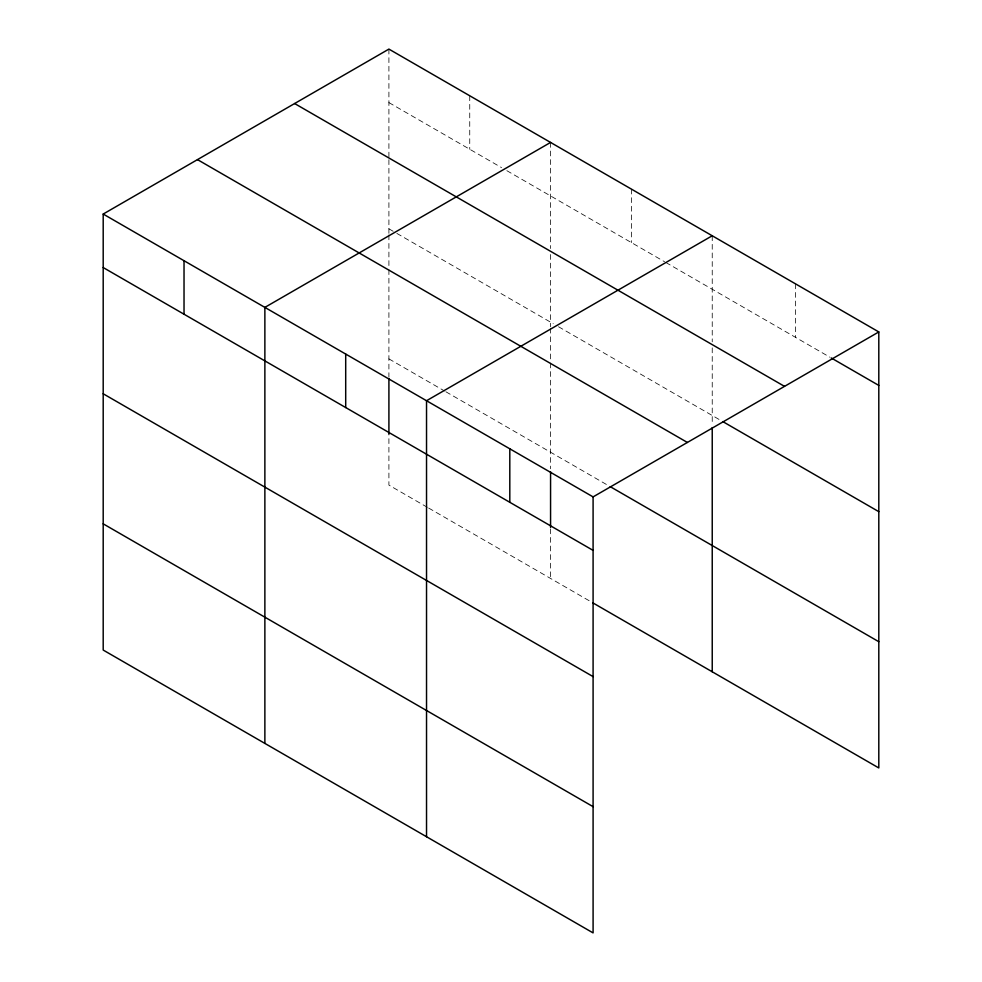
<?xml version="1.0" encoding="UTF-8"?>
<svg xmlns="http://www.w3.org/2000/svg" width="982" height="982" viewBox="0 0 982 982"><rect width="100%" height="100%" fill="white"/><g stroke="black" fill="none" stroke-linecap="round" stroke-linejoin="round"><path stroke-width="0.74" stroke-dasharray="4.91 3.68" d="M388.909 102.594L501.544 167.615M506.847 170.684L664.532 261.715M665.857 262.489L829.888 357.19M388.909 228.818L395.537 232.648M396.863 233.409L553.222 323.692M558.525 326.748L721.488 420.836M388.909 358.884L444.564 391.008M445.889 391.781L608.877 485.881M427.342 507.301L388.909 485.108L388.909 434.019M428.668 508.062L591.655 602.162M795.518 283.859L795.518 337.342M712.232 235.766L712.232 341.859M712.232 347.873L712.232 424.568M631.401 189.109L631.401 242.591M550.571 142.439L550.571 248.52M550.571 254.534L550.571 326.699M550.571 328.209L550.571 361.474M550.571 362.996L550.571 468.745M550.571 528.856L550.571 578.447M469.74 95.77L469.74 149.264M388.909 49.1L388.909 158.188M388.909 159.698L388.909 233.36M388.909 234.87L388.909 268.147M388.909 269.657L388.909 376.916"/><path stroke-width="1.47" d="M103.196 214.051L593.091 496.892L593.091 932.9L103.196 650.059L103.196 214.051L388.909 49.1L878.804 331.941L878.804 767.949L592.981 602.936M550.571 142.439L264.87 307.391L264.87 743.399M712.232 235.766L426.532 400.73L426.532 836.738M593.091 496.892L878.804 331.941M831.214 357.951L878.804 385.423M294.625 103.54L784.52 386.368M722.813 421.597L878.804 511.659M197.48 159.612L687.375 442.452M610.203 486.642L878.804 641.712M103.196 267.546L593.091 550.374M103.196 393.77L593.091 676.61M103.196 523.836L593.091 806.664M712.232 427.587L712.232 671.786M550.571 471.753L550.571 527.359M509.805 448.811L509.805 502.293M388.909 378.414L388.909 434.019M345.701 354.06L345.701 407.542M184.027 260.721L184.027 314.215"/></g></svg>
